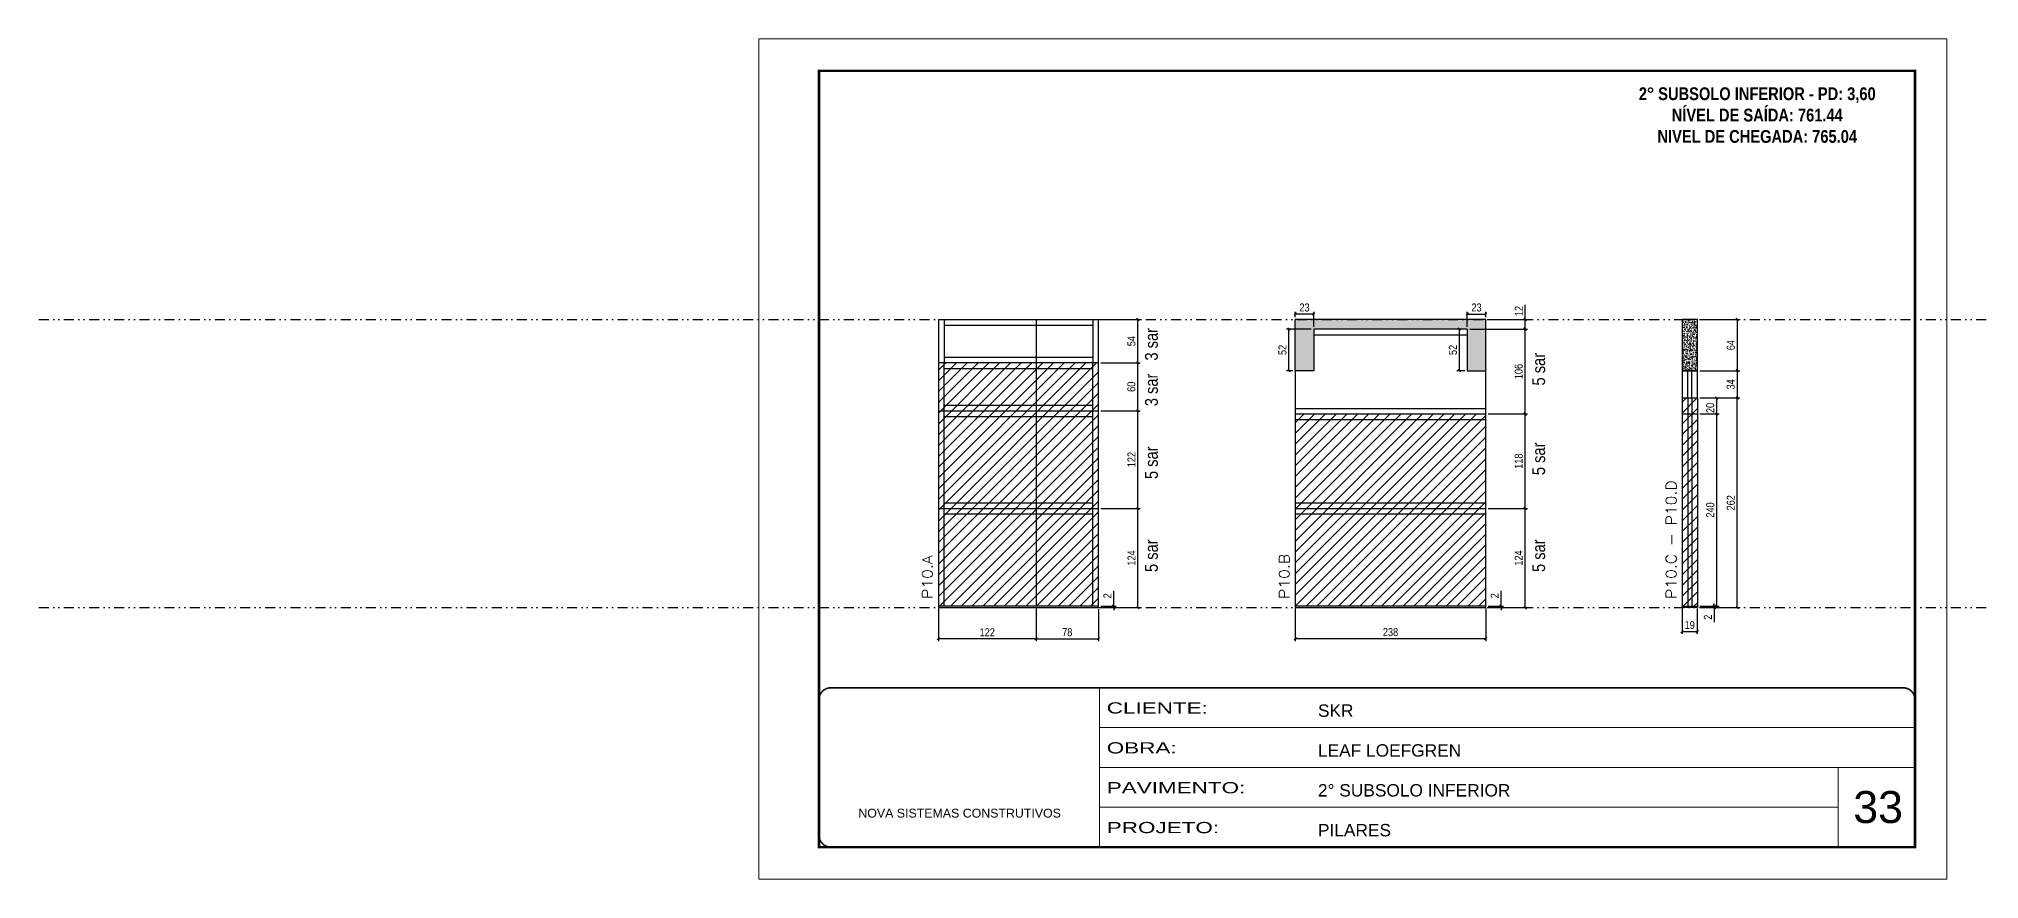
# Model space of a CAD drawing. Extents: x 13513 to 27878, y -21631 to 6985.
# Drawn here: x 13513 to 15939, y -3254 to -2204 of the extents above; entities that cross this region are included whole.
import ezdxf

# ---------------------------------------------------------------- set-up
doc = ezdxf.new("R2010")
doc.units = 0
for name, pattern in [('CONTINUO', [0]), ('DASHED', [0.75, 0.5, -0.25]), ('DIVIDE2', [0.625, 0.25, -0.125, 0, -0.125, 0, -0.125])]:
    doc.linetypes.add(name, pattern=pattern)
for name, color, linetype, lineweight in [('CARIMBO', 255, 'Continuous', 9), ('Folhas', 255, 'Continuous', 9), ('Hachura', 251, 'Continuous', 9), ('SARRAFO DE PRESSAO', 251, 'DASHED', 9), ('Texto Seção', 7, 'Continuous', 15)]:
    doc.layers.add(name, color=color, linetype=linetype, lineweight=lineweight)
for name, color, linetype in [('COTA', 241, 'Continuous'), ('NOMENCLATURA', 7, 'Continuous'), ('Nível', 160, 'Continuous'), ('Painéis', 200, 'Continuous'), ('SARR_2.2x7', 40, 'Continuous')]:
    doc.layers.add(name, color=color, linetype=linetype)
doc.styles.add('ARIAL', font='arial.ttf')
doc.styles.add('ARIAL_NARROW', font='ARIALN.TTF', dxfattribs={"height": 0.2})
doc.styles.add('COTA TECNICA', font='techl___.ttf', dxfattribs={"height": 10})
doc.styles.add('COTA TECNICA-50', font='techl___.ttf', dxfattribs={"height": 10})
doc.styles.add('REGUA-120', font='ROMANS.shx', dxfattribs={"height": 15})
doc.styles.add('ROMANC', font='techb___.ttf', dxfattribs={"height": 2.5})
doc.styles.add('Tecnologia', font='')
doc.styles.get('Tecnologia').set_extended_font_data('Forgotten Futurist')
doc.dimstyles.new('COTA PAINEL-50', dxfattribs={"dimtxt": 10, "dimasz": 3, "dimexe": 3, "dimexo": 3, "dimgap": 3, "dimtad": 1, "dimdec": 1, "dimzin": 12, "dimdsep": 46, "dimtxsty": 'COTA TECNICA-50', "dimblk1": 'OBLIQUE', "dimblk2": 'OBLIQUE', "dimsah": 1, "dimcen": 0.9, "dimclrd": 4, "dimclre": 4, "dimclrt": 240, "dimadec": 1, "dimazin": 3, "dimtfac": 1, "dimtdec": 1, "dimtmove": 0, "dimatfit": 3, "dimfxl": 1, "dimtolj": 1, "dimtzin": 12, "dimarcsym": 0})
doc.dimstyles.new('PAINEL', dxfattribs={"dimtxt": 10, "dimasz": 3, "dimexe": 3, "dimexo": 3, "dimgap": 3, "dimtad": 1, "dimdec": 1, "dimzin": 12, "dimdsep": 46, "dimtxsty": 'COTA TECNICA', "dimblk1": 'OBLIQUE', "dimblk2": 'OBLIQUE', "dimsah": 1, "dimcen": 0.9, "dimclrd": 4, "dimclre": 4, "dimclrt": 240, "dimadec": 1, "dimazin": 3, "dimtfac": 1, "dimtdec": 1, "dimtmove": 0, "dimatfit": 3, "dimfxl": 1, "dimtolj": 1, "dimtzin": 12, "dimarcsym": 0})

# ---------------------------------------------------------------- blocks, each defined once
blk = doc.blocks.new('9999999999')
at = {"color": 30, "linetype": 'CONTINUO'}
for p, q in [((98564.6, 34230.2), (98564.6, 34429.4)), ((98564.6, 34379.6), (99584, 34379.6)), ((98564.6, 34329.8), (99488, 34329.8)), ((99584, 34329.8), (99488, 34329.8)), ((99488, 34329.8), (99488, 34230.2)), ((98564.6, 34280), (99488, 34280))]:
    blk.add_line(p, q, dxfattribs=at)
at = {"color": 30, "linetype": 'CONTINUO', "const_width": 2}
blk.add_lwpolyline([(99584, 34230.2), (99584, 34414.4, 0.414214), (99569, 34429.4), (98229, 34429.4, 0.414214), (98214, 34414.4), (98214, 34245.2, 0.414214), (98229, 34230.2), (99584, 34230.2)], format="xyb", dxfattribs=at)
at = {"layer": 'Folhas'}
blk.add_lwpolyline([(98139, 34190.2), (99624, 34190.2), (99624, 35240.2), (98139, 35240.2)], close=True, dxfattribs=at)
at = {"layer": 'Folhas', "color": 30, "const_width": 3}
blk.add_lwpolyline([(98214, 34230.2), (99584, 34230.2), (99584, 35200.2), (98214, 35200.2)], close=True, dxfattribs=at)
at = {"color": 7, "linetype": 'Continuous', "ltscale": 5, "style": 'ARIAL'}
for s, height, p in [('SKR', 15.48, (98837.7, 34393.1)), ('LEAF LOEFGREN', 15.483, (98837.7, 34343.3)), ('2° SUBSOLO INFERIOR', 15.483, (98837.7, 34293.5)), ('NOVA SISTEMAS CONSTRUTIVOS', 11.059, (98263.2, 34267.2)), ('PILARES', 15.48, (98837.7, 34243.7))]:
    blk.add_text(s, height=height, dxfattribs=at).set_placement(p)
at = {"layer": 'Folhas', "color": 7, "style": 'Tecnologia', "width": 1.5}
for s, p in [('CLIENTE:', (98573.7, 34397.2)), ('OBRA:', (98573.7, 34347.3)), ('PAVIMENTO:', (98573.7, 34297.5)), ('PROJETO:', (98573.7, 34247.7))]:
    blk.add_text(s, height=14, dxfattribs=at).set_placement(p)
blk = doc.blocks.new('_Oblique')
at = {"color": 0, "linetype": 'ByBlock', "lineweight": -2}
blk.add_line((-0.5, -0.5), (0.5, 0.5), dxfattribs=at)
blk = doc.blocks.new('*D1793')
at = {"layer": 'COTA', "color": 4, "lineweight": -2, "transparency": 16777216}
for p, q in [((14637.8, -2915.6), (14637.8, -2956.4)), ((14759.8, -2915.6), (14759.8, -2956.4)), ((14759.8, -2953.4), (14637.8, -2953.4))]:
    blk.add_line(p, q, dxfattribs=at)
at = {"layer": 'Defpoints', "color": 0, "transparency": 16777216}
for p in [(14637.8, -2912.6), (14759.8, -2912.6), (14637.8, -2953.4)]:
    blk.add_point(p, dxfattribs=at)
at = {"layer": 'COTA', "color": 4, "lineweight": -2, "transparency": 16777216, "xscale": 3, "yscale": 3, "zscale": 3, "rotation": 180}
blk.add_blockref('_Oblique', (14637.8, -2953.4), dxfattribs=at)
at = {"layer": 'COTA', "color": 4, "lineweight": -2, "transparency": 16777216, "xscale": 3, "yscale": 3, "zscale": 3}
blk.add_blockref('_Oblique', (14759.8, -2953.4), dxfattribs=at)
at = {"layer": 'COTA', "color": 240, "transparency": 16777216, "insert": (14698.8, -2945.4), "char_height": 10, "attachment_point": 5, "style": 'COTA TECNICA'}
blk.add_mtext('\\A1;122', dxfattribs=at)
blk = doc.blocks.new('*D1794')
at = {"layer": 'COTA', "color": 4, "lineweight": -2, "transparency": 16777216}
for p, q in [((14857, -2912.6), (14857, -2893.8)), ((14840.8, -2912.6), (14860, -2912.6)), ((14840.8, -2914.6), (14860, -2914.6)), ((14857, -2914.6), (14857, -2912.6)), ((14857, -2914.6), (14857, -2917.6))]:
    blk.add_line(p, q, dxfattribs=at)
at = {"layer": 'Defpoints', "color": 0, "transparency": 16777216}
for p in [(14837.8, -2912.6), (14837.8, -2914.6), (14857, -2914.6)]:
    blk.add_point(p, dxfattribs=at)
at = {"layer": 'COTA', "color": 4, "lineweight": -2, "transparency": 16777216, "xscale": 3, "yscale": 3, "zscale": 3}
for p, rotation in [((14857, -2912.6), 270), ((14857, -2914.6), 90)]:
    blk.add_blockref('_Oblique', p, dxfattribs=dict(at, rotation=rotation))
at = {"layer": 'COTA', "color": 240, "transparency": 16777216, "insert": (14849, -2899.8), "char_height": 10, "attachment_point": 5, "rotation": 90, "style": 'COTA TECNICA-50'}
blk.add_mtext('\\A1;2', dxfattribs=at)
blk = doc.blocks.new('*D1795')
at = {"layer": 'COTA', "color": 4, "lineweight": -2, "transparency": 16777216}
for p, q in [((14840.8, -2668.6), (14890.1, -2668.6)), ((14887.1, -2790.6), (14887.1, -2668.6)), ((14840.8, -2790.6), (14890.1, -2790.6))]:
    blk.add_line(p, q, dxfattribs=at)
at = {"layer": 'Defpoints', "color": 0, "transparency": 16777216}
for p in [(14837.8, -2668.6), (14887.1, -2668.6), (14837.8, -2790.6)]:
    blk.add_point(p, dxfattribs=at)
at = {"layer": 'COTA', "color": 4, "lineweight": -2, "transparency": 16777216, "xscale": 3, "yscale": 3, "zscale": 3}
for p, rotation in [((14887.1, -2668.6), 90), ((14887.1, -2790.6), 270)]:
    blk.add_blockref('_Oblique', p, dxfattribs=dict(at, rotation=rotation))
at = {"layer": 'COTA', "color": 240, "transparency": 16777216, "insert": (14879.1, -2729.6), "char_height": 10, "attachment_point": 5, "rotation": 90, "style": 'COTA TECNICA-50'}
blk.add_mtext('\\A1;122', dxfattribs=at)
blk = doc.blocks.new('*D1802')
at = {"layer": 'COTA', "color": 4, "linetype": 'ByBlock', "lineweight": -2, "transparency": 16777216}
for p, q in [((14840.8, -2790.6), (14890.1, -2790.6)), ((14887.1, -2914.6), (14887.1, -2790.6)), ((14840.8, -2914.6), (14890.1, -2914.6))]:
    blk.add_line(p, q, dxfattribs=at)
at = {"layer": 'Defpoints', "color": 0, "linetype": 'ByBlock', "transparency": 16777216}
for p in [(14837.8, -2790.6), (14887.1, -2790.6), (14837.8, -2914.6)]:
    blk.add_point(p, dxfattribs=at)
at = {"layer": 'COTA', "color": 4, "linetype": 'ByBlock', "lineweight": -2, "transparency": 16777216, "xscale": 3, "yscale": 3, "zscale": 3}
for p, rotation in [((14887.1, -2790.6), 90), ((14887.1, -2914.6), 270)]:
    blk.add_blockref('_Oblique', p, dxfattribs=dict(at, rotation=rotation))
at = {"layer": 'COTA', "color": 240, "linetype": 'ByBlock', "transparency": 16777216, "insert": (14879.1, -2852.6), "char_height": 10, "attachment_point": 5, "rotation": 90, "style": 'COTA TECNICA'}
blk.add_mtext('\\A1;124', dxfattribs=at)
blk = doc.blocks.new('*D1803')
at = {"layer": 'COTA', "color": 4, "linetype": 'ByBlock', "lineweight": -2, "transparency": 16777216}
for p, q in [((14840.8, -2790.6), (14890.1, -2790.6)), ((14887.1, -2914.6), (14887.1, -2790.6)), ((14840.8, -2914.6), (14890.1, -2914.6))]:
    blk.add_line(p, q, dxfattribs=at)
at = {"layer": 'Defpoints', "color": 0, "linetype": 'ByBlock', "transparency": 16777216}
for p in [(14837.8, -2790.6), (14887.1, -2790.6), (14837.8, -2914.6)]:
    blk.add_point(p, dxfattribs=at)
at = {"layer": 'COTA', "color": 4, "linetype": 'ByBlock', "lineweight": -2, "transparency": 16777216, "xscale": 3, "yscale": 3, "zscale": 3}
for p, rotation in [((14887.1, -2790.6), 90), ((14887.1, -2914.6), 270)]:
    blk.add_blockref('_Oblique', p, dxfattribs=dict(at, rotation=rotation))
at = {"layer": 'COTA', "color": 240, "linetype": 'ByBlock', "transparency": 16777216, "insert": (14879.1, -2852.6), "char_height": 10, "attachment_point": 5, "rotation": 90, "style": 'COTA TECNICA'}
blk.add_mtext('\\A1;124', dxfattribs=at)
blk = doc.blocks.new('*D1804')
at = {"layer": 'COTA', "color": 4, "lineweight": -2, "transparency": 16777216}
for p, q in [((14840.8, -2608.6), (14890.1, -2608.6)), ((14887.1, -2668.6), (14887.1, -2608.6)), ((14840.8, -2668.6), (14890.1, -2668.6))]:
    blk.add_line(p, q, dxfattribs=at)
at = {"layer": 'Defpoints', "color": 0, "transparency": 16777216}
for p in [(14837.8, -2608.6), (14887.1, -2608.6), (14837.8, -2668.6)]:
    blk.add_point(p, dxfattribs=at)
at = {"layer": 'COTA', "color": 4, "lineweight": -2, "transparency": 16777216, "xscale": 3, "yscale": 3, "zscale": 3}
for p, rotation in [((14887.1, -2608.6), 90), ((14887.1, -2668.6), 270)]:
    blk.add_blockref('_Oblique', p, dxfattribs=dict(at, rotation=rotation))
at = {"layer": 'COTA', "color": 240, "transparency": 16777216, "insert": (14879, -2638.6), "char_height": 10, "attachment_point": 5, "rotation": 90, "style": 'COTA TECNICA'}
blk.add_mtext('\\A1;60', dxfattribs=at)
blk = doc.blocks.new('*D1796')
at = {"layer": 'COTA', "color": 4, "lineweight": -2, "transparency": 16777216}
for p, q in [((15083.9, -2915.6), (15083.9, -2956.4)), ((15321.9, -2915.6), (15321.9, -2956.4)), ((15321.9, -2953.4), (15083.9, -2953.4))]:
    blk.add_line(p, q, dxfattribs=at)
at = {"layer": 'Defpoints', "color": 0, "transparency": 16777216}
for p in [(15083.9, -2912.6), (15321.9, -2912.6), (15083.9, -2953.4)]:
    blk.add_point(p, dxfattribs=at)
at = {"layer": 'COTA', "color": 4, "lineweight": -2, "transparency": 16777216, "xscale": 3, "yscale": 3, "zscale": 3, "rotation": 180}
blk.add_blockref('_Oblique', (15083.9, -2953.4), dxfattribs=at)
at = {"layer": 'COTA', "color": 4, "lineweight": -2, "transparency": 16777216, "xscale": 3, "yscale": 3, "zscale": 3}
blk.add_blockref('_Oblique', (15321.9, -2953.4), dxfattribs=at)
at = {"layer": 'COTA', "color": 240, "transparency": 16777216, "insert": (15202.9, -2945.2), "char_height": 10, "attachment_point": 5, "style": 'COTA TECNICA'}
blk.add_mtext('\\A1;238', dxfattribs=at)
blk = doc.blocks.new('*D1797')
at = {"layer": 'COTA', "color": 4, "lineweight": -2, "transparency": 16777216}
for p, q in [((15341.1, -2912.6), (15341.1, -2893.8)), ((15324.9, -2912.6), (15344.1, -2912.6)), ((15324.9, -2914.6), (15344.1, -2914.6)), ((15341.1, -2914.6), (15341.1, -2912.6)), ((15341.1, -2914.6), (15341.1, -2917.6))]:
    blk.add_line(p, q, dxfattribs=at)
at = {"layer": 'Defpoints', "color": 0, "transparency": 16777216}
for p in [(15321.9, -2912.6), (15321.9, -2914.6), (15341.1, -2914.6)]:
    blk.add_point(p, dxfattribs=at)
at = {"layer": 'COTA', "color": 4, "lineweight": -2, "transparency": 16777216, "xscale": 3, "yscale": 3, "zscale": 3}
for p, rotation in [((15341.1, -2912.6), 270), ((15341.1, -2914.6), 90)]:
    blk.add_blockref('_Oblique', p, dxfattribs=dict(at, rotation=rotation))
at = {"layer": 'COTA', "color": 240, "transparency": 16777216, "insert": (15333.1, -2899.8), "char_height": 10, "attachment_point": 5, "rotation": 90, "style": 'COTA TECNICA-50'}
blk.add_mtext('\\A1;2', dxfattribs=at)
blk = doc.blocks.new('*D1805')
at = {"layer": 'COTA', "color": 4, "lineweight": -2, "transparency": 16777216}
for p, q in [((15371.2, -2554.6), (15371.2, -2536.3)), ((15324.9, -2554.6), (15374.2, -2554.6)), ((15324.9, -2566.6), (15374.2, -2566.6)), ((15371.2, -2566.6), (15371.2, -2554.6))]:
    blk.add_line(p, q, dxfattribs=at)
at = {"layer": 'Defpoints', "color": 0, "transparency": 16777216}
for p in [(15321.9, -2554.6), (15321.9, -2566.6), (15371.2, -2554.6)]:
    blk.add_point(p, dxfattribs=at)
at = {"layer": 'COTA', "color": 4, "lineweight": -2, "transparency": 16777216, "xscale": 3, "yscale": 3, "zscale": 3}
for p, rotation in [((15371.2, -2554.6), 90), ((15371.2, -2566.6), 270)]:
    blk.add_blockref('_Oblique', p, dxfattribs=dict(at, rotation=rotation))
at = {"layer": 'COTA', "color": 240, "transparency": 16777216, "insert": (15363.2, -2543.9), "char_height": 10, "attachment_point": 5, "rotation": 90, "style": 'COTA TECNICA-50'}
blk.add_mtext('\\A1;12', dxfattribs=at)
blk = doc.blocks.new('*D1798')
at = {"layer": 'COTA', "color": 4, "lineweight": -2, "transparency": 16777216}
for p, q in [((15324.9, -2672.6), (15374.2, -2672.6)), ((15371.2, -2790.6), (15371.2, -2672.6)), ((15324.9, -2790.6), (15374.2, -2790.6))]:
    blk.add_line(p, q, dxfattribs=at)
at = {"layer": 'Defpoints', "color": 0, "transparency": 16777216}
for p in [(15321.9, -2672.6), (15371.2, -2672.6), (15321.9, -2790.6)]:
    blk.add_point(p, dxfattribs=at)
at = {"layer": 'COTA', "color": 4, "lineweight": -2, "transparency": 16777216, "xscale": 3, "yscale": 3, "zscale": 3}
for p, rotation in [((15371.2, -2672.6), 90), ((15371.2, -2790.6), 270)]:
    blk.add_blockref('_Oblique', p, dxfattribs=dict(at, rotation=rotation))
at = {"layer": 'COTA', "color": 240, "transparency": 16777216, "insert": (15363.1, -2731.6), "char_height": 10, "attachment_point": 5, "rotation": 90, "style": 'COTA TECNICA-50'}
blk.add_mtext('\\A1;118', dxfattribs=at)
blk = doc.blocks.new('*D1806')
at = {"layer": 'COTA', "color": 4, "linetype": 'ByBlock', "lineweight": -2, "transparency": 16777216}
for p, q in [((15324.9, -2790.6), (15374.2, -2790.6)), ((15371.2, -2914.6), (15371.2, -2790.6)), ((15324.9, -2914.6), (15374.2, -2914.6))]:
    blk.add_line(p, q, dxfattribs=at)
at = {"layer": 'Defpoints', "color": 0, "linetype": 'ByBlock', "transparency": 16777216}
for p in [(15321.9, -2790.6), (15371.2, -2790.6), (15321.9, -2914.6)]:
    blk.add_point(p, dxfattribs=at)
at = {"layer": 'COTA', "color": 4, "linetype": 'ByBlock', "lineweight": -2, "transparency": 16777216, "xscale": 3, "yscale": 3, "zscale": 3}
for p, rotation in [((15371.2, -2790.6), 90), ((15371.2, -2914.6), 270)]:
    blk.add_blockref('_Oblique', p, dxfattribs=dict(at, rotation=rotation))
at = {"layer": 'COTA', "color": 240, "linetype": 'ByBlock', "transparency": 16777216, "insert": (15363.1, -2852.6), "char_height": 10, "attachment_point": 5, "rotation": 90, "style": 'COTA TECNICA'}
blk.add_mtext('\\A1;124', dxfattribs=at)
blk = doc.blocks.new('*D1807')
at = {"layer": 'COTA', "color": 4, "linetype": 'ByBlock', "lineweight": -2, "transparency": 16777216}
for p, q in [((15324.9, -2790.6), (15374.2, -2790.6)), ((15371.2, -2914.6), (15371.2, -2790.6)), ((15324.9, -2914.6), (15374.2, -2914.6))]:
    blk.add_line(p, q, dxfattribs=at)
at = {"layer": 'Defpoints', "color": 0, "linetype": 'ByBlock', "transparency": 16777216}
for p in [(15321.9, -2790.6), (15371.2, -2790.6), (15321.9, -2914.6)]:
    blk.add_point(p, dxfattribs=at)
at = {"layer": 'COTA', "color": 4, "linetype": 'ByBlock', "lineweight": -2, "transparency": 16777216, "xscale": 3, "yscale": 3, "zscale": 3}
for p, rotation in [((15371.2, -2790.6), 90), ((15371.2, -2914.6), 270)]:
    blk.add_blockref('_Oblique', p, dxfattribs=dict(at, rotation=rotation))
at = {"layer": 'COTA', "color": 240, "linetype": 'ByBlock', "transparency": 16777216, "insert": (15363.1, -2852.6), "char_height": 10, "attachment_point": 5, "rotation": 90, "style": 'COTA TECNICA'}
blk.add_mtext('\\A1;124', dxfattribs=at)
blk = doc.blocks.new('*D1808')
at = {"layer": 'COTA', "color": 4, "lineweight": -2, "transparency": 16777216}
for p, q in [((15301.9, -2566.6), (15374.2, -2566.6)), ((15371.2, -2672.6), (15371.2, -2566.6)), ((15324.9, -2672.6), (15374.2, -2672.6))]:
    blk.add_line(p, q, dxfattribs=at)
at = {"layer": 'Defpoints', "color": 0, "transparency": 16777216}
for p in [(15298.9, -2566.6), (15371.2, -2566.6), (15321.9, -2672.6)]:
    blk.add_point(p, dxfattribs=at)
at = {"layer": 'COTA', "color": 4, "lineweight": -2, "transparency": 16777216, "xscale": 3, "yscale": 3, "zscale": 3}
for p, rotation in [((15371.2, -2566.6), 90), ((15371.2, -2672.6), 270)]:
    blk.add_blockref('_Oblique', p, dxfattribs=dict(at, rotation=rotation))
at = {"layer": 'COTA', "color": 240, "transparency": 16777216, "insert": (15363.1, -2619.6), "char_height": 10, "attachment_point": 5, "rotation": 90, "style": 'COTA TECNICA'}
blk.add_mtext('\\A1;106', dxfattribs=at)
blk = doc.blocks.new('*D1809')
at = {"layer": 'COTA', "color": 4, "lineweight": -2, "transparency": 16777216}
for p, q in [((15083.9, -2551.6), (15083.9, -2544.8)), ((15106.9, -2563.6), (15106.9, -2544.8)), ((15106.9, -2547.8), (15083.9, -2547.8))]:
    blk.add_line(p, q, dxfattribs=at)
at = {"layer": 'Defpoints', "color": 0, "transparency": 16777216}
for p in [(15083.9, -2547.8), (15083.9, -2554.6), (15106.9, -2566.6)]:
    blk.add_point(p, dxfattribs=at)
at = {"layer": 'COTA', "color": 4, "lineweight": -2, "transparency": 16777216, "xscale": 3, "yscale": 3, "zscale": 3, "rotation": 180}
blk.add_blockref('_Oblique', (15083.9, -2547.8), dxfattribs=at)
at = {"layer": 'COTA', "color": 4, "lineweight": -2, "transparency": 16777216, "xscale": 3, "yscale": 3, "zscale": 3}
blk.add_blockref('_Oblique', (15106.9, -2547.8), dxfattribs=at)
at = {"layer": 'COTA', "color": 240, "transparency": 16777216, "insert": (15095.4, -2539.6), "char_height": 10, "attachment_point": 5, "style": 'COTA TECNICA'}
blk.add_mtext('\\A1;23', dxfattribs=at)
blk = doc.blocks.new('*D1810')
at = {"layer": 'COTA', "color": 4, "lineweight": -2, "transparency": 16777216}
for p, q in [((15103.9, -2566.6), (15073, -2566.6)), ((15076, -2618.6), (15076, -2566.6)), ((15080.9, -2618.6), (15073, -2618.6))]:
    blk.add_line(p, q, dxfattribs=at)
at = {"layer": 'Defpoints', "color": 0, "transparency": 16777216}
for p in [(15076, -2566.6), (15106.9, -2566.6), (15083.9, -2618.6)]:
    blk.add_point(p, dxfattribs=at)
at = {"layer": 'COTA', "color": 4, "lineweight": -2, "transparency": 16777216, "xscale": 3, "yscale": 3, "zscale": 3}
for p, rotation in [((15076, -2566.6), 90), ((15076, -2618.6), 270)]:
    blk.add_blockref('_Oblique', p, dxfattribs=dict(at, rotation=rotation))
at = {"layer": 'COTA', "color": 240, "transparency": 16777216, "insert": (15067.9, -2592.6), "char_height": 10, "attachment_point": 5, "rotation": 90, "style": 'COTA TECNICA'}
blk.add_mtext('\\A1;52', dxfattribs=at)
blk = doc.blocks.new('*D1799')
at = {"layer": 'COTA', "color": 4, "lineweight": -2, "transparency": 16777216}
for p, q in [((15567.4, -2915.6), (15567.4, -2947.5)), ((15586.4, -2915.6), (15586.4, -2947.5)), ((15567.4, -2944.5), (15586.4, -2944.5))]:
    blk.add_line(p, q, dxfattribs=at)
at = {"layer": 'Defpoints', "color": 0, "transparency": 16777216}
for p in [(15567.4, -2912.6), (15586.4, -2912.6), (15586.4, -2944.5)]:
    blk.add_point(p, dxfattribs=at)
at = {"layer": 'COTA', "color": 4, "lineweight": -2, "transparency": 16777216, "xscale": 3, "yscale": 3, "zscale": 3, "rotation": 180}
blk.add_blockref('_Oblique', (15567.4, -2944.5), dxfattribs=at)
at = {"layer": 'COTA', "color": 4, "lineweight": -2, "transparency": 16777216, "xscale": 3, "yscale": 3, "zscale": 3}
blk.add_blockref('_Oblique', (15586.4, -2944.5), dxfattribs=at)
at = {"layer": 'COTA', "color": 240, "transparency": 16777216, "insert": (15576.9, -2936.4), "char_height": 10, "attachment_point": 5, "style": 'COTA TECNICA'}
blk.add_mtext('\\A1;19', dxfattribs=at)
blk = doc.blocks.new('*D1800')
at = {"layer": 'COTA', "color": 4, "lineweight": -2, "transparency": 16777216}
for p, q in [((15607.6, -2912.6), (15607.6, -2909.6)), ((15589.4, -2912.6), (15610.6, -2912.6)), ((15589.4, -2914.6), (15610.6, -2914.6)), ((15607.6, -2912.6), (15607.6, -2914.6)), ((15607.6, -2914.6), (15607.6, -2932.7))]:
    blk.add_line(p, q, dxfattribs=at)
at = {"layer": 'Defpoints', "color": 0, "transparency": 16777216}
for p in [(15586.4, -2912.6), (15586.4, -2914.6), (15607.6, -2912.6)]:
    blk.add_point(p, dxfattribs=at)
at = {"layer": 'COTA', "color": 4, "lineweight": -2, "transparency": 16777216, "xscale": 3, "yscale": 3, "zscale": 3}
for p, rotation in [((15607.6, -2912.6), 270), ((15607.6, -2914.6), 90)]:
    blk.add_blockref('_Oblique', p, dxfattribs=dict(at, rotation=rotation))
at = {"layer": 'COTA', "color": 240, "transparency": 16777216, "insert": (15599.6, -2926.6), "char_height": 10, "attachment_point": 5, "rotation": 90, "style": 'COTA TECNICA-50'}
blk.add_mtext('\\A1;2', dxfattribs=at)
blk = doc.blocks.new('*D1811')
at = {"layer": 'COTA', "color": 4, "linetype": 'ByBlock', "lineweight": -2, "transparency": 16777216}
for p, q in [((15589.4, -2554.6), (15639.4, -2554.6)), ((15636.4, -2554.6), (15636.4, -2618.6)), ((15589.4, -2618.6), (15639.4, -2618.6))]:
    blk.add_line(p, q, dxfattribs=at)
at = {"layer": 'Defpoints', "color": 0, "linetype": 'ByBlock', "transparency": 16777216}
for p in [(15586.4, -2554.6), (15586.4, -2618.6), (15636.4, -2618.6)]:
    blk.add_point(p, dxfattribs=at)
at = {"layer": 'COTA', "color": 4, "linetype": 'ByBlock', "lineweight": -2, "transparency": 16777216, "xscale": 3, "yscale": 3, "zscale": 3}
for p, rotation in [((15636.4, -2554.6), 90), ((15636.4, -2618.6), 270)]:
    blk.add_blockref('_Oblique', p, dxfattribs=dict(at, rotation=rotation))
at = {"layer": 'COTA', "color": 240, "linetype": 'ByBlock', "transparency": 16777216, "insert": (15628.3, -2586.6), "char_height": 10, "attachment_point": 5, "rotation": 90, "style": 'COTA TECNICA'}
blk.add_mtext('\\A1;64', dxfattribs=at)
blk = doc.blocks.new('*D1801')
at = {"layer": 'COTA', "color": 4, "lineweight": -2, "transparency": 16777216}
for p, q in [((15589.4, -2652.6), (15639.4, -2652.6)), ((15636.4, -2914.6), (15636.4, -2652.6)), ((15589.4, -2914.6), (15639.4, -2914.6))]:
    blk.add_line(p, q, dxfattribs=at)
at = {"layer": 'Defpoints', "color": 0, "transparency": 16777216}
for p in [(15586.4, -2652.6), (15636.4, -2652.6), (15586.4, -2914.6)]:
    blk.add_point(p, dxfattribs=at)
at = {"layer": 'COTA', "color": 4, "lineweight": -2, "transparency": 16777216, "xscale": 3, "yscale": 3, "zscale": 3}
for p, rotation in [((15636.4, -2652.6), 90), ((15636.4, -2914.6), 270)]:
    blk.add_blockref('_Oblique', p, dxfattribs=dict(at, rotation=rotation))
at = {"layer": 'COTA', "color": 240, "transparency": 16777216, "insert": (15628.3, -2783.6), "char_height": 10, "attachment_point": 5, "rotation": 90, "style": 'COTA TECNICA-50'}
blk.add_mtext('\\A1;262', dxfattribs=at)
blk = doc.blocks.new('*D1812')
at = {"layer": 'COTA', "color": 4, "lineweight": -2, "transparency": 16777216}
for p, q in [((15589.4, -2672.6), (15613.7, -2672.6)), ((15610.7, -2912.6), (15610.7, -2672.6)), ((15589.4, -2912.6), (15613.7, -2912.6))]:
    blk.add_line(p, q, dxfattribs=at)
at = {"layer": 'Defpoints', "color": 0, "transparency": 16777216}
for p in [(15586.4, -2672.6), (15610.7, -2672.6), (15586.4, -2912.6)]:
    blk.add_point(p, dxfattribs=at)
at = {"layer": 'COTA', "color": 4, "lineweight": -2, "transparency": 16777216, "xscale": 3, "yscale": 3, "zscale": 3}
for p, rotation in [((15610.7, -2672.6), 90), ((15610.7, -2912.6), 270)]:
    blk.add_blockref('_Oblique', p, dxfattribs=dict(at, rotation=rotation))
at = {"layer": 'COTA', "color": 240, "transparency": 16777216, "insert": (15602.6, -2792.6), "char_height": 10, "attachment_point": 5, "rotation": 90, "style": 'COTA TECNICA'}
blk.add_mtext('\\A1;240', dxfattribs=at)
blk = doc.blocks.new('*D1813')
at = {"layer": 'COTA', "color": 4, "lineweight": -2, "transparency": 16777216}
for p, q in [((15589.4, -2652.6), (15613.7, -2652.6)), ((15610.7, -2672.6), (15610.7, -2652.6)), ((15589.4, -2672.6), (15613.7, -2672.6))]:
    blk.add_line(p, q, dxfattribs=at)
at = {"layer": 'Defpoints', "color": 0, "transparency": 16777216}
for p in [(15586.4, -2652.6), (15610.7, -2652.6), (15586.4, -2672.6)]:
    blk.add_point(p, dxfattribs=at)
at = {"layer": 'COTA', "color": 4, "lineweight": -2, "transparency": 16777216, "xscale": 3, "yscale": 3, "zscale": 3}
for p, rotation in [((15610.7, -2652.6), 90), ((15610.7, -2672.6), 270)]:
    blk.add_blockref('_Oblique', p, dxfattribs=dict(at, rotation=rotation))
at = {"layer": 'COTA', "color": 240, "transparency": 16777216, "insert": (15602.6, -2665.1), "char_height": 10, "attachment_point": 5, "rotation": 90, "style": 'COTA TECNICA'}
blk.add_mtext('\\A1;20', dxfattribs=at)
blk = doc.blocks.new('*D1814')
at = {"layer": 'COTA', "color": 4, "lineweight": -2, "transparency": 16777216}
for p, q in [((14759.8, -2915.6), (14759.8, -2956.4)), ((14837.8, -2916.6), (14837.8, -2956.4)), ((14759.8, -2953.4), (14837.8, -2953.4))]:
    blk.add_line(p, q, dxfattribs=at)
at = {"layer": 'Defpoints', "color": 0, "transparency": 16777216}
for p in [(14759.8, -2912.6), (14837.8, -2913.6), (14837.8, -2953.4)]:
    blk.add_point(p, dxfattribs=at)
at = {"layer": 'COTA', "color": 4, "lineweight": -2, "transparency": 16777216, "xscale": 3, "yscale": 3, "zscale": 3, "rotation": 180}
blk.add_blockref('_Oblique', (14759.8, -2953.4), dxfattribs=at)
at = {"layer": 'COTA', "color": 4, "lineweight": -2, "transparency": 16777216, "xscale": 3, "yscale": 3, "zscale": 3}
blk.add_blockref('_Oblique', (14837.8, -2953.4), dxfattribs=at)
at = {"layer": 'COTA', "color": 240, "transparency": 16777216, "insert": (14798.8, -2945.3), "char_height": 10, "attachment_point": 5, "style": 'COTA TECNICA'}
blk.add_mtext('\\A1;78', dxfattribs=at)
blk = doc.blocks.new('*D1843')
at = {"layer": 'COTA', "color": 4, "lineweight": -2, "transparency": 16777216}
for p, q in [((14840.8, -2554.6), (14890.1, -2554.6)), ((14887.1, -2608.6), (14887.1, -2554.6)), ((14840.8, -2608.6), (14890.1, -2608.6))]:
    blk.add_line(p, q, dxfattribs=at)
at = {"layer": 'Defpoints', "color": 0, "transparency": 16777216}
for p in [(14837.8, -2554.6), (14887.1, -2554.6), (14837.8, -2608.6)]:
    blk.add_point(p, dxfattribs=at)
at = {"layer": 'COTA', "color": 4, "lineweight": -2, "transparency": 16777216, "xscale": 3, "yscale": 3, "zscale": 3}
for p, rotation in [((14887.1, -2554.6), 90), ((14887.1, -2608.6), 270)]:
    blk.add_blockref('_Oblique', p, dxfattribs=dict(at, rotation=rotation))
at = {"layer": 'COTA', "color": 240, "transparency": 16777216, "insert": (14879, -2581.6), "char_height": 10, "attachment_point": 5, "rotation": 90, "style": 'COTA TECNICA'}
blk.add_mtext('\\A1;54', dxfattribs=at)
blk = doc.blocks.new('*D1844')
at = {"layer": 'COTA', "color": 4, "lineweight": -2, "transparency": 16777216}
for p, q in [((15298.9, -2563.6), (15298.9, -2544.8)), ((15321.9, -2551.6), (15321.9, -2544.8)), ((15298.9, -2547.8), (15321.9, -2547.8))]:
    blk.add_line(p, q, dxfattribs=at)
at = {"layer": 'Defpoints', "color": 0, "transparency": 16777216}
for p in [(15298.9, -2566.6), (15321.9, -2547.8), (15321.9, -2554.6)]:
    blk.add_point(p, dxfattribs=at)
at = {"layer": 'COTA', "color": 4, "lineweight": -2, "transparency": 16777216, "xscale": 3, "yscale": 3, "zscale": 3, "rotation": 180}
blk.add_blockref('_Oblique', (15298.9, -2547.8), dxfattribs=at)
at = {"layer": 'COTA', "color": 4, "lineweight": -2, "transparency": 16777216, "xscale": 3, "yscale": 3, "zscale": 3}
blk.add_blockref('_Oblique', (15321.9, -2547.8), dxfattribs=at)
at = {"layer": 'COTA', "color": 240, "transparency": 16777216, "insert": (15310.4, -2539.6), "char_height": 10, "attachment_point": 5, "style": 'COTA TECNICA'}
blk.add_mtext('\\A1;23', dxfattribs=at)
blk = doc.blocks.new('*D1845')
at = {"layer": 'COTA', "color": 4, "lineweight": -2, "transparency": 16777216}
for p, q in [((15295.9, -2566.6), (15286, -2566.6)), ((15289, -2618.6), (15289, -2566.6)), ((15295.9, -2618.6), (15286, -2618.6))]:
    blk.add_line(p, q, dxfattribs=at)
at = {"layer": 'Defpoints', "color": 0, "transparency": 16777216}
for p in [(15289, -2566.6), (15298.9, -2566.6), (15298.9, -2618.6)]:
    blk.add_point(p, dxfattribs=at)
at = {"layer": 'COTA', "color": 4, "lineweight": -2, "transparency": 16777216, "xscale": 3, "yscale": 3, "zscale": 3}
for p, rotation in [((15289, -2566.6), 90), ((15289, -2618.6), 270)]:
    blk.add_blockref('_Oblique', p, dxfattribs=dict(at, rotation=rotation))
at = {"layer": 'COTA', "color": 240, "transparency": 16777216, "insert": (15280.9, -2592.6), "char_height": 10, "attachment_point": 5, "rotation": 90, "style": 'COTA TECNICA'}
blk.add_mtext('\\A1;52', dxfattribs=at)
blk = doc.blocks.new('*D1846')
at = {"layer": 'COTA', "color": 4, "lineweight": -2, "transparency": 16777216}
for p, q in [((15589.4, -2618.6), (15639.4, -2618.6)), ((15636.4, -2618.6), (15636.4, -2652.6)), ((15589.4, -2652.6), (15639.4, -2652.6))]:
    blk.add_line(p, q, dxfattribs=at)
at = {"layer": 'Defpoints', "color": 0, "transparency": 16777216}
for p in [(15586.4, -2618.6), (15586.4, -2652.6), (15636.4, -2652.6)]:
    blk.add_point(p, dxfattribs=at)
at = {"layer": 'COTA', "color": 4, "lineweight": -2, "transparency": 16777216, "xscale": 3, "yscale": 3, "zscale": 3}
for p, rotation in [((15636.4, -2618.6), 90), ((15636.4, -2652.6), 270)]:
    blk.add_blockref('_Oblique', p, dxfattribs=dict(at, rotation=rotation))
at = {"layer": 'COTA', "color": 240, "transparency": 16777216, "insert": (15628.2, -2635.6), "char_height": 10, "attachment_point": 5, "rotation": 90, "style": 'COTA TECNICA'}
blk.add_mtext('\\A1;34', dxfattribs=at)

msp = doc.modelspace()

# ---------------------------------------------------------------- hatches: boundary and pattern name
at = {"layer": 'COTA'}
h = msp.add_hatch(dxfattribs=at)
h.set_pattern_fill('AR-CONC', color=256, scale=0.03)
h.paths.add_polyline_path([(15321.85, -2554.59), (15083.85, -2554.59), (15083.85, -2618.59), (15106.85, -2618.59), (15106.85, -2566.59), (15298.85, -2566.59), (15298.85, -2618.59), (15321.85, -2618.59)])
h = msp.add_hatch(dxfattribs=at)
h.set_pattern_fill('AR-CONC', color=256, scale=0.03)
h.paths.add_polyline_path([(15586.45, -2554.59), (15567.45, -2554.59), (15567.45, -2618.61), (15586.45, -2618.61)])
at = {"layer": 'Hachura', "linetype": 'ByBlock'}
h = msp.add_hatch(dxfattribs=at)
h.set_pattern_fill('ANSI31', color=256, scale=3)
h.paths.add_polyline_path([(14637.77, -2608.59), (14637.77, -2668.59), (14759.77, -2668.59), (14759.77, -2608.59)])
h.paths.add_polyline_path([(14759.77, -2608.59), (14759.77, -2668.59), (14837.77, -2668.59), (14837.77, -2608.59)])
h.paths.add_polyline_path([(14837.77, -2668.59), (14759.77, -2668.59), (14759.77, -2790.59), (14837.77, -2790.59)])
h.paths.add_polyline_path([(14637.77, -2668.59), (14637.77, -2790.59), (14759.77, -2790.59), (14759.77, -2668.59)])
h.paths.add_polyline_path([(14759.77, -2790.59), (14637.77, -2790.59), (14637.77, -2912.59), (14759.77, -2912.59)])
h.paths.add_polyline_path([(14837.77, -2790.59), (14759.77, -2790.59), (14759.77, -2912.59), (14837.77, -2912.59)])
h.paths.add_polyline_path([(15321.85, -2912.59), (15321.85, -2790.59), (15083.85, -2790.59), (15083.85, -2912.59)])
h.paths.add_polyline_path([(15083.85, -2672.59), (15083.85, -2790.59), (15321.85, -2790.59), (15321.85, -2672.59)])
h.paths.add_polyline_path([(15586.45, -2672.59), (15567.45, -2672.59), (15567.45, -2912.59), (15586.45, -2912.59)])
h.paths.add_polyline_path([(15567.45, -2672.59), (15586.45, -2672.59), (15586.45, -2652.61), (15567.45, -2652.61)])

# ---------------------------------------------------------------- linework, layer by layer
at = {"layer": 'COTA', "linetype": 'ByBlock'}
for p, q in [((15321.85, -2554.59), (15083.85, -2554.59)), ((15083.85, -2618.59), (15083.85, -2554.59)), ((15321.85, -2618.59), (15321.85, -2554.59))]:
    msp.add_line(p, q, dxfattribs=at)
msp.add_lwpolyline([(15567.45, -2618.61), (15586.45, -2618.61), (15586.45, -2554.59), (15567.45, -2554.59)], close=True, dxfattribs=at)
at = {"layer": 'Nível', "color": 4, "linetype": 'DIVIDE2', "ltscale": 50}
for p, q in [((13513.27, -2554.59), (17483.47, -2554.59)), ((13513.27, -2914.59), (21517.65, -2914.59))]:
    msp.add_line(p, q, dxfattribs=at)
at = {"layer": 'Painéis'}
for p, q in [((14637.77, -2554.59), (14637.77, -2912.59)), ((14637.77, -2554.59), (14837.77, -2554.59)), ((14759.77, -2554.59), (14759.77, -2912.59)), ((14837.77, -2912.59), (14837.77, -2554.59)), ((15298.85, -2566.59), (15106.85, -2566.59)), ((15106.85, -2566.59), (15106.85, -2618.59)), ((15298.85, -2566.59), (15298.85, -2618.59)), ((14837.77, -2608.59), (14637.77, -2608.59)), ((15083.85, -2618.59), (15083.85, -2912.59)), ((15106.85, -2618.59), (15083.85, -2618.59)), ((15298.85, -2618.59), (15321.85, -2618.59)), ((15321.85, -2912.59), (15321.85, -2618.59)), ((15567.45, -2652.61), (15567.45, -2912.59)), ((15586.45, -2652.61), (15586.45, -2912.59)), ((14637.77, -2668.59), (14837.77, -2668.59)), ((15083.85, -2672.59), (15321.85, -2672.59)), ((15567.45, -2672.59), (15586.45, -2672.59)), ((14637.77, -2790.59), (14837.77, -2790.59)), ((15083.85, -2790.59), (15321.85, -2790.59)), ((15567.45, -2912.59), (15586.45, -2912.59)), ((15567.45, -2912.59), (15586.45, -2912.59)), ((15567.45, -2914.59), (15567.45, -2912.59)), ((15586.45, -2914.59), (15567.45, -2914.59)), ((15586.45, -2912.59), (15586.45, -2914.59))]:
    msp.add_line(p, q, dxfattribs=at)
for points in [[(15567.45, -2652.61), (15586.45, -2652.61), (15586.45, -2618.61), (15567.45, -2618.61)], [(14837.77, -2912.59), (14637.77, -2912.59), (14637.77, -2914.59), (14837.77, -2914.59)], [(15321.85, -2912.59), (15083.85, -2912.59), (15083.85, -2914.59), (15321.85, -2914.59)]]:
    msp.add_lwpolyline(points, close=True, dxfattribs=at)
at = {"layer": 'SARR_2.2x7'}
for p, q in [((14644.77, -2554.59), (14644.77, -2608.59)), ((14644.77, -2561.59), (14759.77, -2561.59)), ((14759.77, -2561.59), (14830.77, -2561.59)), ((14830.77, -2554.59), (14830.77, -2608.59)), ((15106.85, -2573.59), (15298.85, -2573.59)), ((14644.77, -2601.59), (14759.77, -2601.59)), ((14644.77, -2668.59), (14644.77, -2608.59)), ((14644.77, -2615.59), (14759.77, -2615.59)), ((14759.77, -2601.59), (14830.77, -2601.59)), ((14759.77, -2615.59), (14830.77, -2615.59)), ((14830.77, -2668.59), (14830.77, -2608.59)), ((15574.45, -2652.64), (15574.45, -2618.61)), ((15579.45, -2652.64), (15579.45, -2618.61)), ((14644.77, -2661.59), (14759.77, -2661.59)), ((14759.77, -2661.59), (14830.77, -2661.59)), ((15083.85, -2665.59), (15321.85, -2665.59)), ((15574.45, -2652.59), (15574.45, -2912.59)), ((15579.45, -2652.59), (15579.45, -2912.59)), ((14644.77, -2790.59), (14644.77, -2668.59)), ((14644.77, -2675.59), (14759.77, -2675.59)), ((14759.77, -2675.59), (14830.77, -2675.59)), ((14830.77, -2790.59), (14830.77, -2668.59)), ((15083.85, -2679.59), (15321.85, -2679.59)), ((14644.77, -2783.59), (14759.77, -2783.59)), ((14759.77, -2783.59), (14830.77, -2783.59)), ((15083.85, -2783.59), (15321.85, -2783.59)), ((14644.77, -2912.59), (14644.77, -2790.59)), ((14644.77, -2797.59), (14759.77, -2797.59)), ((14759.77, -2797.59), (14830.77, -2797.59)), ((14830.77, -2912.59), (14830.77, -2790.59)), ((15083.85, -2797.59), (15321.85, -2797.59))]:
    msp.add_line(p, q, dxfattribs=at)

# ---------------------------------------------------------------- block references
at = {"layer": 'SARRAFO DE PRESSAO', "color": 6, "linetype": 'ByBlock'}
msp.add_blockref('9999999999', (-83725.51, -37444.08), dxfattribs=at)

# ---------------------------------------------------------------- texts
at = {"layer": 'CARIMBO', "style": 'ARIAL'}
msp.add_text('33', height=40, dxfattribs=at).set_placement((15781.33, -3183.73))
at = {"layer": 'NOMENCLATURA', "style": 'ARIAL_NARROW'}
for s, p in [('3 sar', (14912.01, -2605.93)), ('5 sar', (15396.1, -2637.07)), ('3 sar', (14912.01, -2662.93)), ('5 sar', (14912.01, -2753.93)), ('5 sar', (15396.1, -2749.07)), ('5 sar', (14912.01, -2870.07)), ('5 sar', (15396.1, -2870.07))]:
    msp.add_text(s, height=16, rotation=90, dxfattribs=at).set_placement(p)
at = {"layer": 'NOMENCLATURA', "color": 2, "insert": (15661.31, -2237.81), "char_height": 16, "attachment_point": 2, "style": 'ROMANC'}
msp.add_mtext_dynamic_manual_height_columns('\\P2° SUBSOLO INFERIOR - PD: 3,60\\PNÍVEL DE SAÍDA: 761.44\\PNIVEL DE CHEGADA: 765.04', width=432.3511, gutter_width=1, heights=[0], dxfattribs=at)
at = {"layer": 'Texto Seção', "style": 'REGUA-120', "width": 1.1}
for s, p in [('P10.C - P10.D', (15560.2, -2903.83)), ('P10.A', (14630.52, -2903.83)), ('P10.B', (15076.6, -2903.83))]:
    msp.add_text(s, height=13, rotation=90, dxfattribs=at).set_placement(p)

# ---------------------------------------------------------------- dimensions: what is measured, and where the dimension line sits
at = {"layer": 'COTA'}
for base, p1, p2, picture, middle in [((15083.85, -2547.8), (15106.85, -2566.59), (15083.85, -2554.59), '*D1809', (15095.35, -2539.58)), ((14837.77, -2953.41), (14759.77, -2912.59), (14837.77, -2913.59), '*D1814', (14798.77, -2945.32))]:
    dim = msp.add_linear_dim(base=base, p1=p1, p2=p2, dimstyle='PAINEL', dxfattribs=at)
    dim.commit()
    dim.dimension.update_dxf_attribs({"geometry": picture, "text_midpoint": middle})
for base, p1, p2, angle, dimstyle, picture, middle in [((15321.85, -2547.8), (15298.85, -2566.59), (15321.85, -2554.59), 180, 'PAINEL', '*D1844', (15310.35, -2539.58)), ((15371.22, -2554.59), (15321.85, -2566.59), (15321.85, -2554.59), 90, 'COTA PAINEL-50', '*D1805', (15363.16, -2543.93)), ((14887.13, -2554.59), (14837.77, -2608.59), (14837.77, -2554.59), 90, 'PAINEL', '*D1843', (14879.02, -2581.59)), ((15075.98, -2566.59), (15083.85, -2618.59), (15106.85, -2566.59), 90, 'PAINEL', '*D1810', (15067.87, -2592.59)), ((15288.96, -2566.59), (15298.85, -2618.59), (15298.85, -2566.59), 90, 'PAINEL', '*D1845', (15280.85, -2592.59)), ((15371.22, -2566.59), (15321.85, -2672.59), (15298.85, -2566.59), 90, 'PAINEL', '*D1808', (15363.12, -2619.59)), ((14887.13, -2608.59), (14837.77, -2668.59), (14837.77, -2608.59), 90, 'PAINEL', '*D1804', (14879.03, -2638.59)), ((15636.44, -2652.61), (15586.45, -2618.61), (15586.45, -2652.61), 90, 'PAINEL', '*D1846', (15628.22, -2635.61)), ((14887.13, -2668.59), (14837.77, -2790.59), (14837.77, -2668.59), 90, 'COTA PAINEL-50', '*D1795', (14879.08, -2729.59)), ((15636.44, -2652.59), (15586.45, -2914.59), (15586.45, -2652.59), 90, 'COTA PAINEL-50', '*D1801', (15628.33, -2783.59)), ((15371.22, -2672.59), (15321.85, -2790.59), (15321.85, -2672.59), 90, 'COTA PAINEL-50', '*D1798', (15363.13, -2731.59)), ((15610.71, -2672.59), (15586.45, -2912.59), (15586.45, -2672.59), 90, 'PAINEL', '*D1812', (15602.61, -2792.59))]:
    dim = msp.add_linear_dim(base=base, p1=p1, p2=p2, angle=angle, dimstyle=dimstyle, dxfattribs=at)
    dim.commit()
    dim.dimension.update_dxf_attribs({"geometry": picture, "text_midpoint": middle})
at = {"layer": 'COTA', "linetype": 'ByBlock'}
dim = msp.add_linear_dim(base=(15636.44, -2618.61), p1=(15586.45, -2554.59), p2=(15586.45, -2618.61), angle=90, dimstyle='PAINEL', dxfattribs=at)
dim.commit()
dim.dimension.update_dxf_attribs({"geometry": '*D1811', "text_midpoint": (15628.33, -2586.6)})
at = {"layer": 'COTA'}
for base, p1, p2, dimstyle, picture, middle in [((15610.71, -2652.59), (15586.45, -2672.59), (15586.45, -2652.59), 'PAINEL', '*D1813', (15610.71, -2665.09)), ((14857.02, -2914.59), (14837.77, -2912.59), (14837.77, -2914.59), 'COTA PAINEL-50', '*D1794', (14857.02, -2899.84)), ((15341.11, -2914.59), (15321.85, -2912.59), (15321.85, -2914.59), 'COTA PAINEL-50', '*D1797', (15341.11, -2899.84)), ((15607.64, -2912.59), (15586.45, -2914.59), (15586.45, -2912.59), 'COTA PAINEL-50', '*D1800', (15607.64, -2926.65))]:
    dim = msp.add_linear_dim(base=base, p1=p1, p2=p2, angle=90, dimstyle=dimstyle, dxfattribs=at)
    dim.commit()
    dim.dimension.update_dxf_attribs({"geometry": picture, "text_midpoint": middle, "dimtype": 160})
at = {"layer": 'COTA', "linetype": 'ByBlock'}
for p1, p2, picture, middle in [((14837.77, -2914.59), (14837.77, -2790.59), '*D1802', (14879.06, -2852.59)), ((14837.77, -2914.59), (14837.77, -2790.59), '*D1803', (14879.06, -2852.59)), ((15321.85, -2914.59), (15321.85, -2790.59), '*D1806', (15363.15, -2852.59)), ((15321.85, -2914.59), (15321.85, -2790.59), '*D1807', (15363.15, -2852.59))]:
    dim = msp.add_aligned_dim(p1=p1, p2=p2, distance=-49.37, dimstyle='PAINEL', dxfattribs=at)
    dim.commit()
    dim.dimension.update_dxf_attribs({"geometry": picture, "text_midpoint": middle})
at = {"layer": 'COTA'}
for base, p1, p2, picture, middle in [((14637.77, -2953.41), (14759.77, -2912.59), (14637.77, -2912.59), '*D1793', (14698.77, -2945.36)), ((15083.85, -2953.41), (15321.85, -2912.59), (15083.85, -2912.59), '*D1796', (15202.85, -2945.17))]:
    dim = msp.add_linear_dim(base=base, p1=p1, p2=p2, angle=180, dimstyle='PAINEL', override={"dimarcsym": 2}, dxfattribs=at)
    dim.commit()
    dim.dimension.update_dxf_attribs({"geometry": picture, "text_midpoint": middle})
dim = msp.add_linear_dim(base=(15586.45, -2944.48), p1=(15567.45, -2912.59), p2=(15586.45, -2912.59), dimstyle='PAINEL', override={"dimarcsym": 2}, dxfattribs=at)
dim.commit()
dim.dimension.update_dxf_attribs({"geometry": '*D1799', "text_midpoint": (15576.95, -2936.4)})

doc.saveas('drawing.dxf')
